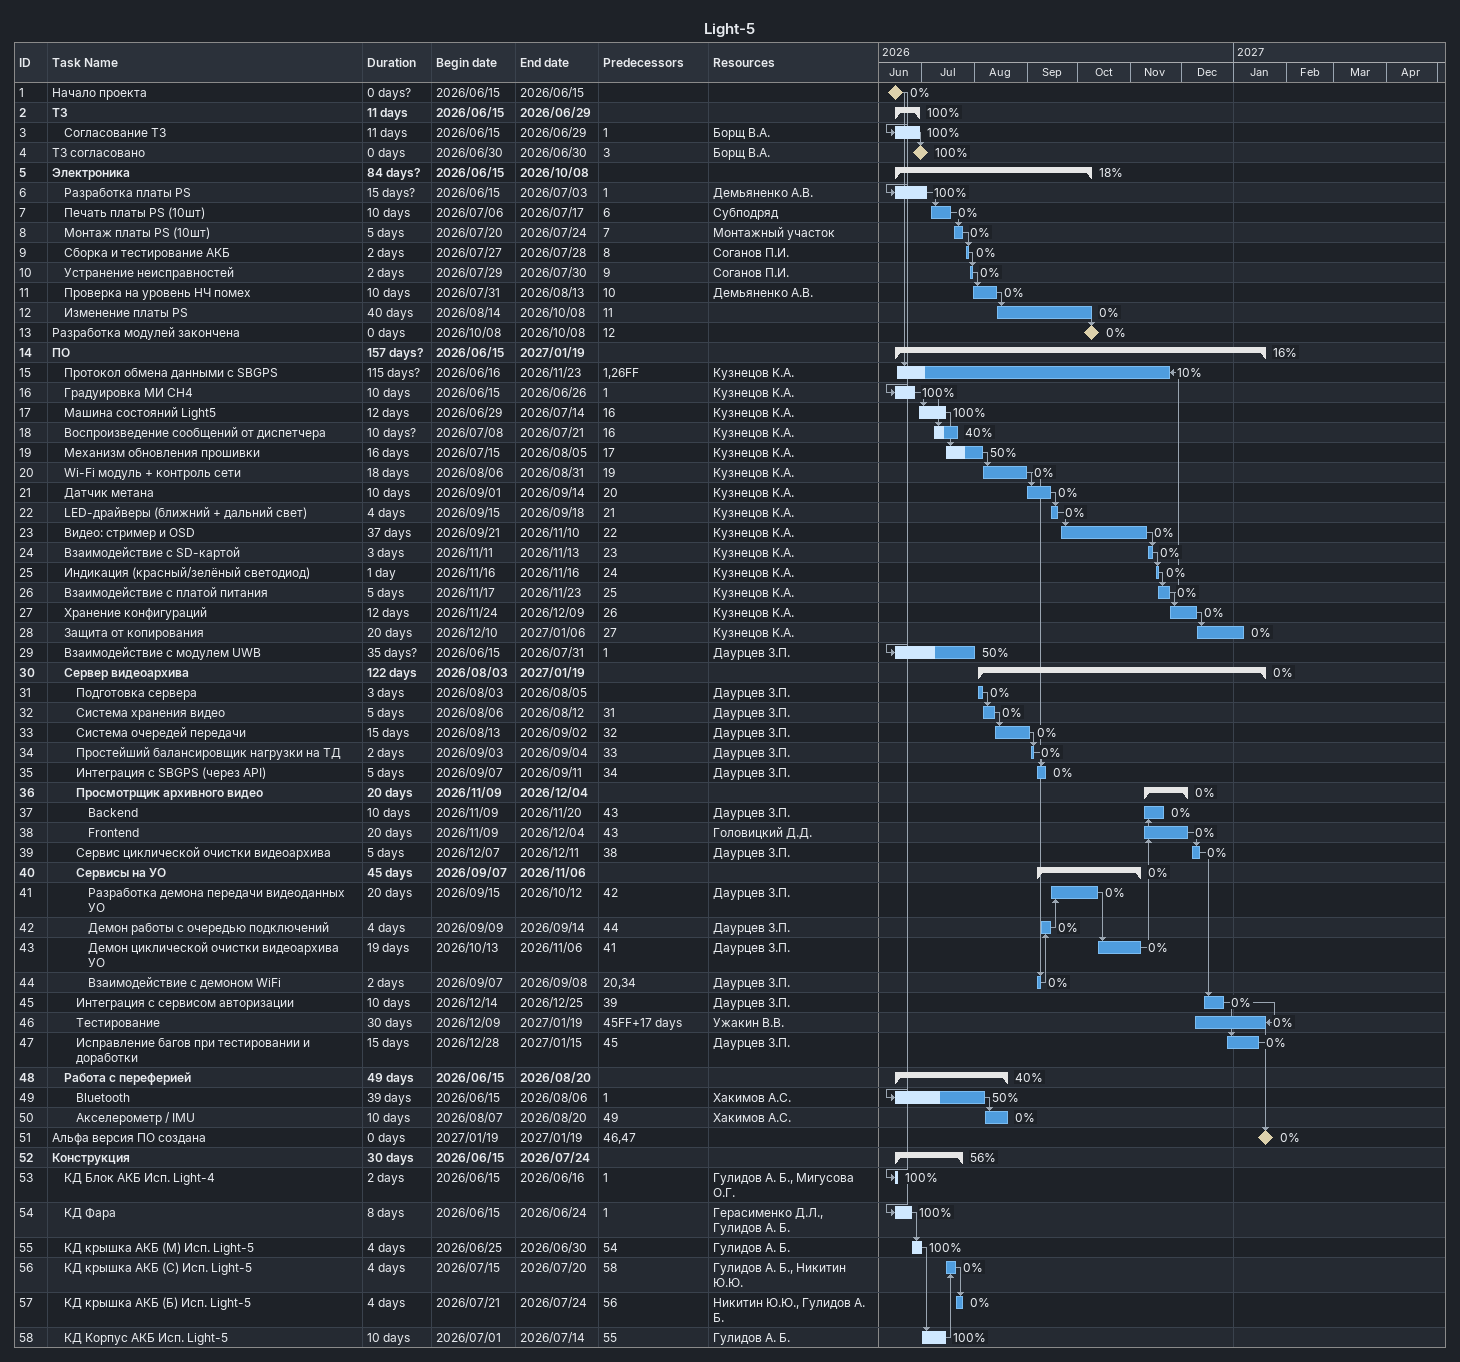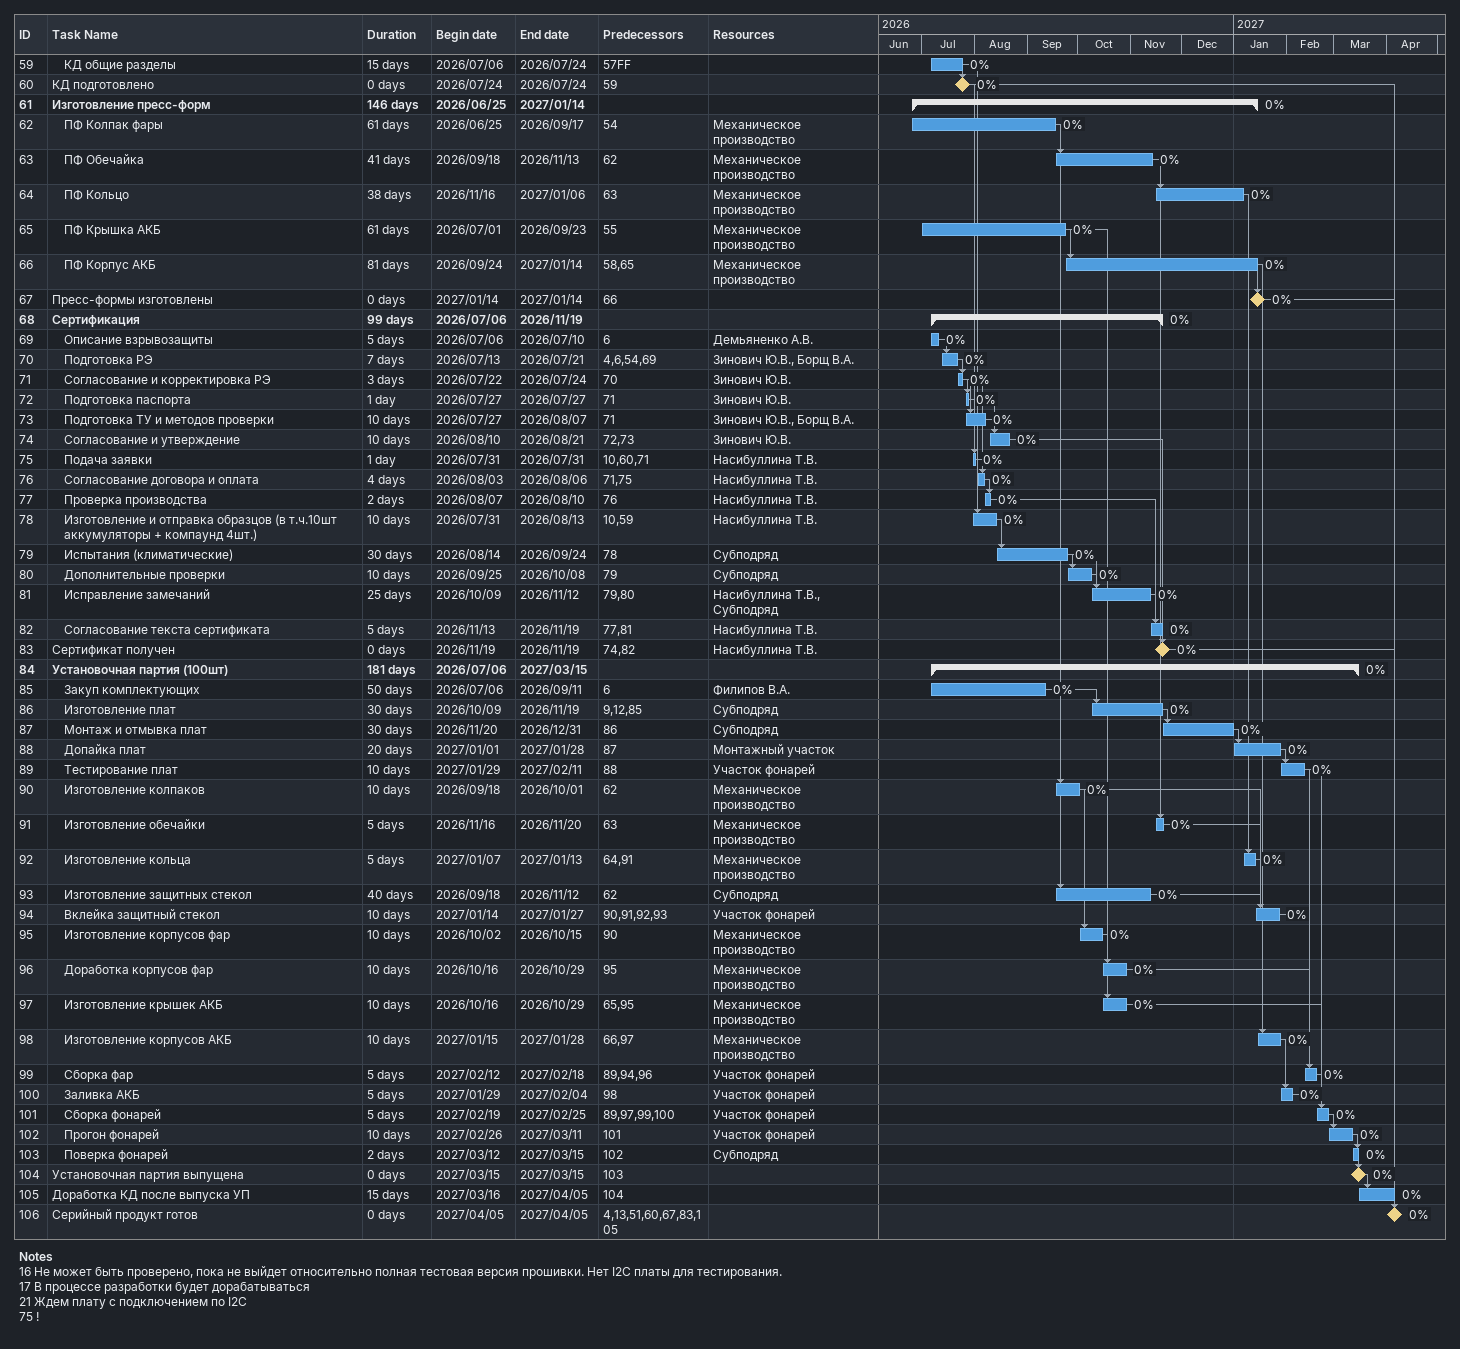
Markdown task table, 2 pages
Light-5

| ID | Level | Task | Duration | Start | Finish | Predecessors | Resources | % complete |
|---|---|---|---|---|---|---|---|---|
| 1 | 1 | Начало проекта | 0d? | 2026-06-15 | 2026-06-15 |  |  | 0 |
| 2 | 1 | **ТЗ** | 11d | 2026-06-15 | 2026-06-29 |  |  | 100 |
| 3 | 2 | Согласование ТЗ | 11d | 2026-06-15 | 2026-06-29 | 1 | Борщ В.А. | 100 |
| 4 | 1 | ТЗ согласовано | 0d | 2026-06-30 | 2026-06-30 | 3 | Борщ В.А. | 100 |
| 5 | 1 | **Электроника** | 84d? | 2026-06-15 | 2026-10-08 |  |  | 18 |
| 6 | 2 | Разработка платы PS | 15d? | 2026-06-15 | 2026-07-03 | 1 | Демьяненко А.В. | 100 |
| 7 | 2 | Печать платы PS (10шт) | 10d | 2026-07-06 | 2026-07-17 | 6 | Субподряд | 0 |
| 8 | 2 | Монтаж платы PS (10шт) | 5d | 2026-07-20 | 2026-07-24 | 7 | Монтажный участок | 0 |
| 9 | 2 | Сборка и тестирование АКБ | 2d | 2026-07-27 | 2026-07-28 | 8 | Соганов П.И. | 0 |
| 10 | 2 | Устранение неисправностей | 2d | 2026-07-29 | 2026-07-30 | 9 | Соганов П.И. | 0 |
| 11 | 2 | Проверка на уровень НЧ помех | 10d | 2026-07-31 | 2026-08-13 | 10 | Демьяненко А.В. | 0 |
| 12 | 2 | Изменение платы PS | 40d | 2026-08-14 | 2026-10-08 | 11 |  | 0 |
| 13 | 1 | Разработка модулей закончена | 0d | 2026-10-08 | 2026-10-08 | 12 |  | 0 |
| 14 | 1 | **ПО** | 157d? | 2026-06-15 | 2027-01-19 |  |  | 16 |
| 15 | 2 | Протокол обмена данными с SBGPS | 115d? | 2026-06-16 | 2026-11-23 | 1, 26FF | Кузнецов К.А. | 10 |
| 16 | 2 | Градуировка МИ CH4 | 10d | 2026-06-15 | 2026-06-26 | 1 | Кузнецов К.А. | 100 |
| 17 | 2 | Машина состояний Light5 | 12d | 2026-06-29 | 2026-07-14 | 16 | Кузнецов К.А. | 100 |
| 18 | 2 | Воспроизведение сообщений от диспетчера | 10d? | 2026-07-08 | 2026-07-21 | 16 | Кузнецов К.А. | 40 |
| 19 | 2 | Механизм обновления прошивки | 16d | 2026-07-15 | 2026-08-05 | 17 | Кузнецов К.А. | 50 |
| 20 | 2 | Wi-Fi модуль + контроль сети | 18d | 2026-08-06 | 2026-08-31 | 19 | Кузнецов К.А. | 0 |
| 21 | 2 | Датчик метана | 10d | 2026-09-01 | 2026-09-14 | 20 | Кузнецов К.А. | 0 |
| 22 | 2 | LED-драйверы (ближний + дальний свет) | 4d | 2026-09-15 | 2026-09-18 | 21 | Кузнецов К.А. | 0 |
| 23 | 2 | Видео: стример и OSD | 37d | 2026-09-21 | 2026-11-10 | 22 | Кузнецов К.А. | 0 |
| 24 | 2 | Взаимодействие с SD-картой | 3d | 2026-11-11 | 2026-11-13 | 23 | Кузнецов К.А. | 0 |
| 25 | 2 | Индикация (красный/зелёный светодиод) | 1d | 2026-11-16 | 2026-11-16 | 24 | Кузнецов К.А. | 0 |
| 26 | 2 | Взаимодействие с платой питания | 5d | 2026-11-17 | 2026-11-23 | 25 | Кузнецов К.А. | 0 |
| 27 | 2 | Хранение конфигураций | 12d | 2026-11-24 | 2026-12-09 | 26 | Кузнецов К.А. | 0 |
| 28 | 2 | Защита от копирования | 20d | 2026-12-10 | 2027-01-06 | 27 | Кузнецов К.А. | 0 |
| 29 | 2 | Взаимодействие с модулем UWB | 35d? | 2026-06-15 | 2026-07-31 | 1 | Даурцев З.П. | 50 |
| 30 | 2 | **Сервер видеоархива** | 122d | 2026-08-03 | 2027-01-19 |  |  | 0 |
| 31 | 3 | Подготовка сервера | 3d | 2026-08-03 | 2026-08-05 |  | Даурцев З.П. | 0 |
| 32 | 3 | Система хранения видео | 5d | 2026-08-06 | 2026-08-12 | 31 | Даурцев З.П. | 0 |
| 33 | 3 | Система очередей передачи | 15d | 2026-08-13 | 2026-09-02 | 32 | Даурцев З.П. | 0 |
| 34 | 3 | Простейший балансировщик нагрузки на ТД | 2d | 2026-09-03 | 2026-09-04 | 33 | Даурцев З.П. | 0 |
| 35 | 3 | Интеграция с SBGPS (через API) | 5d | 2026-09-07 | 2026-09-11 | 34 | Даурцев З.П. | 0 |
| 36 | 3 | **Просмотрщик архивного видео** | 20d | 2026-11-09 | 2026-12-04 |  |  | 0 |
| 37 | 4 | Backend | 10d | 2026-11-09 | 2026-11-20 | 43 | Даурцев З.П. | 0 |
| 38 | 4 | Frontend | 20d | 2026-11-09 | 2026-12-04 | 43 | Головицкий Д.Д. | 0 |
| 39 | 3 | Сервис циклической очистки видеоархива | 5d | 2026-12-07 | 2026-12-11 | 38 | Даурцев З.П. | 0 |
| 40 | 3 | **Сервисы на УО** | 45d | 2026-09-07 | 2026-11-06 |  |  | 0 |
| 41 | 4 | Разработка демона передачи видеоданных УО | 20d | 2026-09-15 | 2026-10-12 | 42 | Даурцев З.П. | 0 |
| 42 | 4 | Демон работы с очередью подключений | 4d | 2026-09-09 | 2026-09-14 | 44 | Даурцев З.П. | 0 |
| 43 | 4 | Демон циклической очистки видеоархива УО | 19d | 2026-10-13 | 2026-11-06 | 41 | Даурцев З.П. | 0 |
| 44 | 4 | Взаимодействие с демоном WiFi | 2d | 2026-09-07 | 2026-09-08 | 20, 34 | Даурцев З.П. | 0 |
| 45 | 3 | Интеграция с сервисом авторизации | 10d | 2026-12-14 | 2026-12-25 | 39 | Даурцев З.П. | 0 |
| 46 | 3 | Тестирование | 30d | 2026-12-09 | 2027-01-19 | 45FF+17d | Ужакин В.В. | 0 |
| 47 | 3 | Исправление багов при тестировании и доработки | 15d | 2026-12-28 | 2027-01-15 | 45 | Даурцев З.П. | 0 |
| 48 | 2 | **Работа с переферией** | 49d | 2026-06-15 | 2026-08-20 |  |  | 40 |
| 49 | 3 | Bluetooth | 39d | 2026-06-15 | 2026-08-06 | 1 | Хакимов А.С. | 50 |
| 50 | 3 | Акселерометр / IMU | 10d | 2026-08-07 | 2026-08-20 | 49 | Хакимов А.С. | 0 |
| 51 | 1 | Альфа версия ПО создана | 0d | 2027-01-19 | 2027-01-19 | 46, 47 |  | 0 |
| 52 | 1 | **Конструкция** | 30d | 2026-06-15 | 2026-07-24 |  |  | 56 |
| 53 | 2 | КД Блок АКБ Исп. Light-4 | 2d | 2026-06-15 | 2026-06-16 | 1 | Гулидов А. Б., Мигусова О.Г. | 100 |
| 54 | 2 | КД Фара | 8d | 2026-06-15 | 2026-06-24 | 1 | Герасименко Д.Л., Гулидов А. Б. | 100 |
| 55 | 2 | КД крышка АКБ (М) Исп. Light-5 | 4d | 2026-06-25 | 2026-06-30 | 54 | Гулидов А. Б. | 100 |
| 56 | 2 | КД крышка АКБ (С) Исп. Light-5 | 4d | 2026-07-15 | 2026-07-20 | 58 | Гулидов А. Б., Никитин Ю.Ю. | 0 |
| 57 | 2 | КД крышка АКБ (Б) Исп. Light-5 | 4d | 2026-07-21 | 2026-07-24 | 56 | Никитин Ю.Ю., Гулидов А. Б. | 0 |
| 58 | 2 | КД Корпус АКБ Исп. Light-5 | 10d | 2026-07-01 | 2026-07-14 | 55 | Гулидов А. Б. | 100 |
| 59 | 2 | КД общие разделы | 15d | 2026-07-06 | 2026-07-24 | 57FF |  | 0 |
| 60 | 1 | КД подготовлено | 0d | 2026-07-24 | 2026-07-24 | 59 |  | 0 |
| 61 | 1 | **Изготовление пресс-форм** | 146d | 2026-06-25 | 2027-01-14 |  |  | 0 |
| 62 | 2 | ПФ Колпак фары | 61d | 2026-06-25 | 2026-09-17 | 54 | Механическое производство | 0 |
| 63 | 2 | ПФ Обечайка | 41d | 2026-09-18 | 2026-11-13 | 62 | Механическое производство | 0 |
| 64 | 2 | ПФ Кольцо | 38d | 2026-11-16 | 2027-01-06 | 63 | Механическое производство | 0 |
| 65 | 2 | ПФ Крышка АКБ | 61d | 2026-07-01 | 2026-09-23 | 55 | Механическое производство | 0 |
| 66 | 2 | ПФ Корпус АКБ | 81d | 2026-09-24 | 2027-01-14 | 58, 65 | Механическое производство | 0 |
| 67 | 1 | Пресс-формы изготовлены | 0d | 2027-01-14 | 2027-01-14 | 66 |  | 0 |
| 68 | 1 | **Сертификация** | 99d | 2026-07-06 | 2026-11-19 |  |  | 0 |
| 69 | 2 | Описание взрывозащиты | 5d | 2026-07-06 | 2026-07-10 | 6 | Демьяненко А.В. | 0 |
| 70 | 2 | Подготовка РЭ | 7d | 2026-07-13 | 2026-07-21 | 4, 6, 54, 69 | Зинович Ю.В., Борщ В.А. | 0 |
| 71 | 2 | Согласование и корректировка РЭ | 3d | 2026-07-22 | 2026-07-24 | 70 | Зинович Ю.В. | 0 |
| 72 | 2 | Подготовка паспорта | 1d | 2026-07-27 | 2026-07-27 | 71 | Зинович Ю.В. | 0 |
| 73 | 2 | Подготовка ТУ и методов проверки | 10d | 2026-07-27 | 2026-08-07 | 71 | Зинович Ю.В., Борщ В.А. | 0 |
| 74 | 2 | Согласование и утверждение | 10d | 2026-08-10 | 2026-08-21 | 72, 73 | Зинович Ю.В. | 0 |
| 75 | 2 | Подача заявки | 1d | 2026-07-31 | 2026-07-31 | 10, 60, 71 | Насибуллина Т.В. | 0 |
| 76 | 2 | Согласование договора и оплата | 4d | 2026-08-03 | 2026-08-06 | 71, 75 | Насибуллина Т.В. | 0 |
| 77 | 2 | Проверка производства | 2d | 2026-08-07 | 2026-08-10 | 76 | Насибуллина Т.В. | 0 |
| 78 | 2 | Изготовление и отправка образцов (в т.ч.10шт аккумуляторы + компаунд 4шт.) | 10d | 2026-07-31 | 2026-08-13 | 10, 59 | Насибуллина Т.В. | 0 |
| 79 | 2 | Испытания (климатические) | 30d | 2026-08-14 | 2026-09-24 | 78 | Субподряд | 0 |
| 80 | 2 | Дополнительные проверки | 10d | 2026-09-25 | 2026-10-08 | 79 | Субподряд | 0 |
| 81 | 2 | Исправление замечаний | 25d | 2026-10-09 | 2026-11-12 | 79, 80 | Насибуллина Т.В., Субподряд | 0 |
| 82 | 2 | Согласование текста сертификата | 5d | 2026-11-13 | 2026-11-19 | 77, 81 | Насибуллина Т.В. | 0 |
| 83 | 1 | Сертификат получен | 0d | 2026-11-19 | 2026-11-19 | 74, 82 | Насибуллина Т.В. | 0 |
| 84 | 1 | **Установочная партия (100шт)** | 181d | 2026-07-06 | 2027-03-15 |  |  | 0 |
| 85 | 2 | Закуп комплектующих | 50d | 2026-07-06 | 2026-09-11 | 6 | Филипов В.А. | 0 |
| 86 | 2 | Изготовление плат | 30d | 2026-10-09 | 2026-11-19 | 9, 12, 85 | Субподряд | 0 |
| 87 | 2 | Монтаж и отмывка плат | 30d | 2026-11-20 | 2026-12-31 | 86 | Субподряд | 0 |
| 88 | 2 | Допайка плат | 20d | 2027-01-01 | 2027-01-28 | 87 | Монтажный участок | 0 |
| 89 | 2 | Тестирование плат | 10d | 2027-01-29 | 2027-02-11 | 88 | Участок фонарей | 0 |
| 90 | 2 | Изготовление колпаков | 10d | 2026-09-18 | 2026-10-01 | 62 | Механическое производство | 0 |
| 91 | 2 | Изготовление обечайки | 5d | 2026-11-16 | 2026-11-20 | 63 | Механическое производство | 0 |
| 92 | 2 | Изготовление кольца | 5d | 2027-01-07 | 2027-01-13 | 64, 91 | Механическое производство | 0 |
| 93 | 2 | Изготовление защитных стекол | 40d | 2026-09-18 | 2026-11-12 | 62 | Субподряд | 0 |
| 94 | 2 | Вклейка защитный стекол | 10d | 2027-01-14 | 2027-01-27 | 90, 91, 92, 93 | Участок фонарей | 0 |
| 95 | 2 | Изготовление корпусов фар | 10d | 2026-10-02 | 2026-10-15 | 90 | Механическое производство | 0 |
| 96 | 2 | Доработка корпусов фар | 10d | 2026-10-16 | 2026-10-29 | 95 | Механическое производство | 0 |
| 97 | 2 | Изготовление крышек АКБ | 10d | 2026-10-16 | 2026-10-29 | 65, 95 | Механическое производство | 0 |
| 98 | 2 | Изготовление корпусов АКБ | 10d | 2027-01-15 | 2027-01-28 | 66, 97 | Механическое производство | 0 |
| 99 | 2 | Сборка фар | 5d | 2027-02-12 | 2027-02-18 | 89, 94, 96 | Участок фонарей | 0 |
| 100 | 2 | Заливка АКБ | 5d | 2027-01-29 | 2027-02-04 | 98 | Участок фонарей | 0 |
| 101 | 2 | Сборка фонарей | 5d | 2027-02-19 | 2027-02-25 | 89, 97, 99, 100 | Участок фонарей | 0 |
| 102 | 2 | Прогон фонарей | 10d | 2027-02-26 | 2027-03-11 | 101 | Участок фонарей | 0 |
| 103 | 2 | Поверка фонарей | 2d | 2027-03-12 | 2027-03-15 | 102 | Субподряд | 0 |
| 104 | 1 | Установочная партия выпущена | 0d | 2027-03-15 | 2027-03-15 | 103 |  | 0 |
| 105 | 1 | Доработка КД после выпуска УП | 15d | 2027-03-16 | 2027-04-05 | 104 |  | 0 |
| 106 | 1 | Серийный продукт готов | 0d | 2027-04-05 | 2027-04-05 | 4, 13, 51, 60, 67, 83, 105 |  | 0 |

Notes
- 16: Не может быть проверено, пока не выйдет относительно полная тестовая версия прошивки. Нет I2C платы для тестирования.
- 17: В процессе разработки будет дорабатываться
- 21: Ждем плату с подключением по I2C
- 75: !
